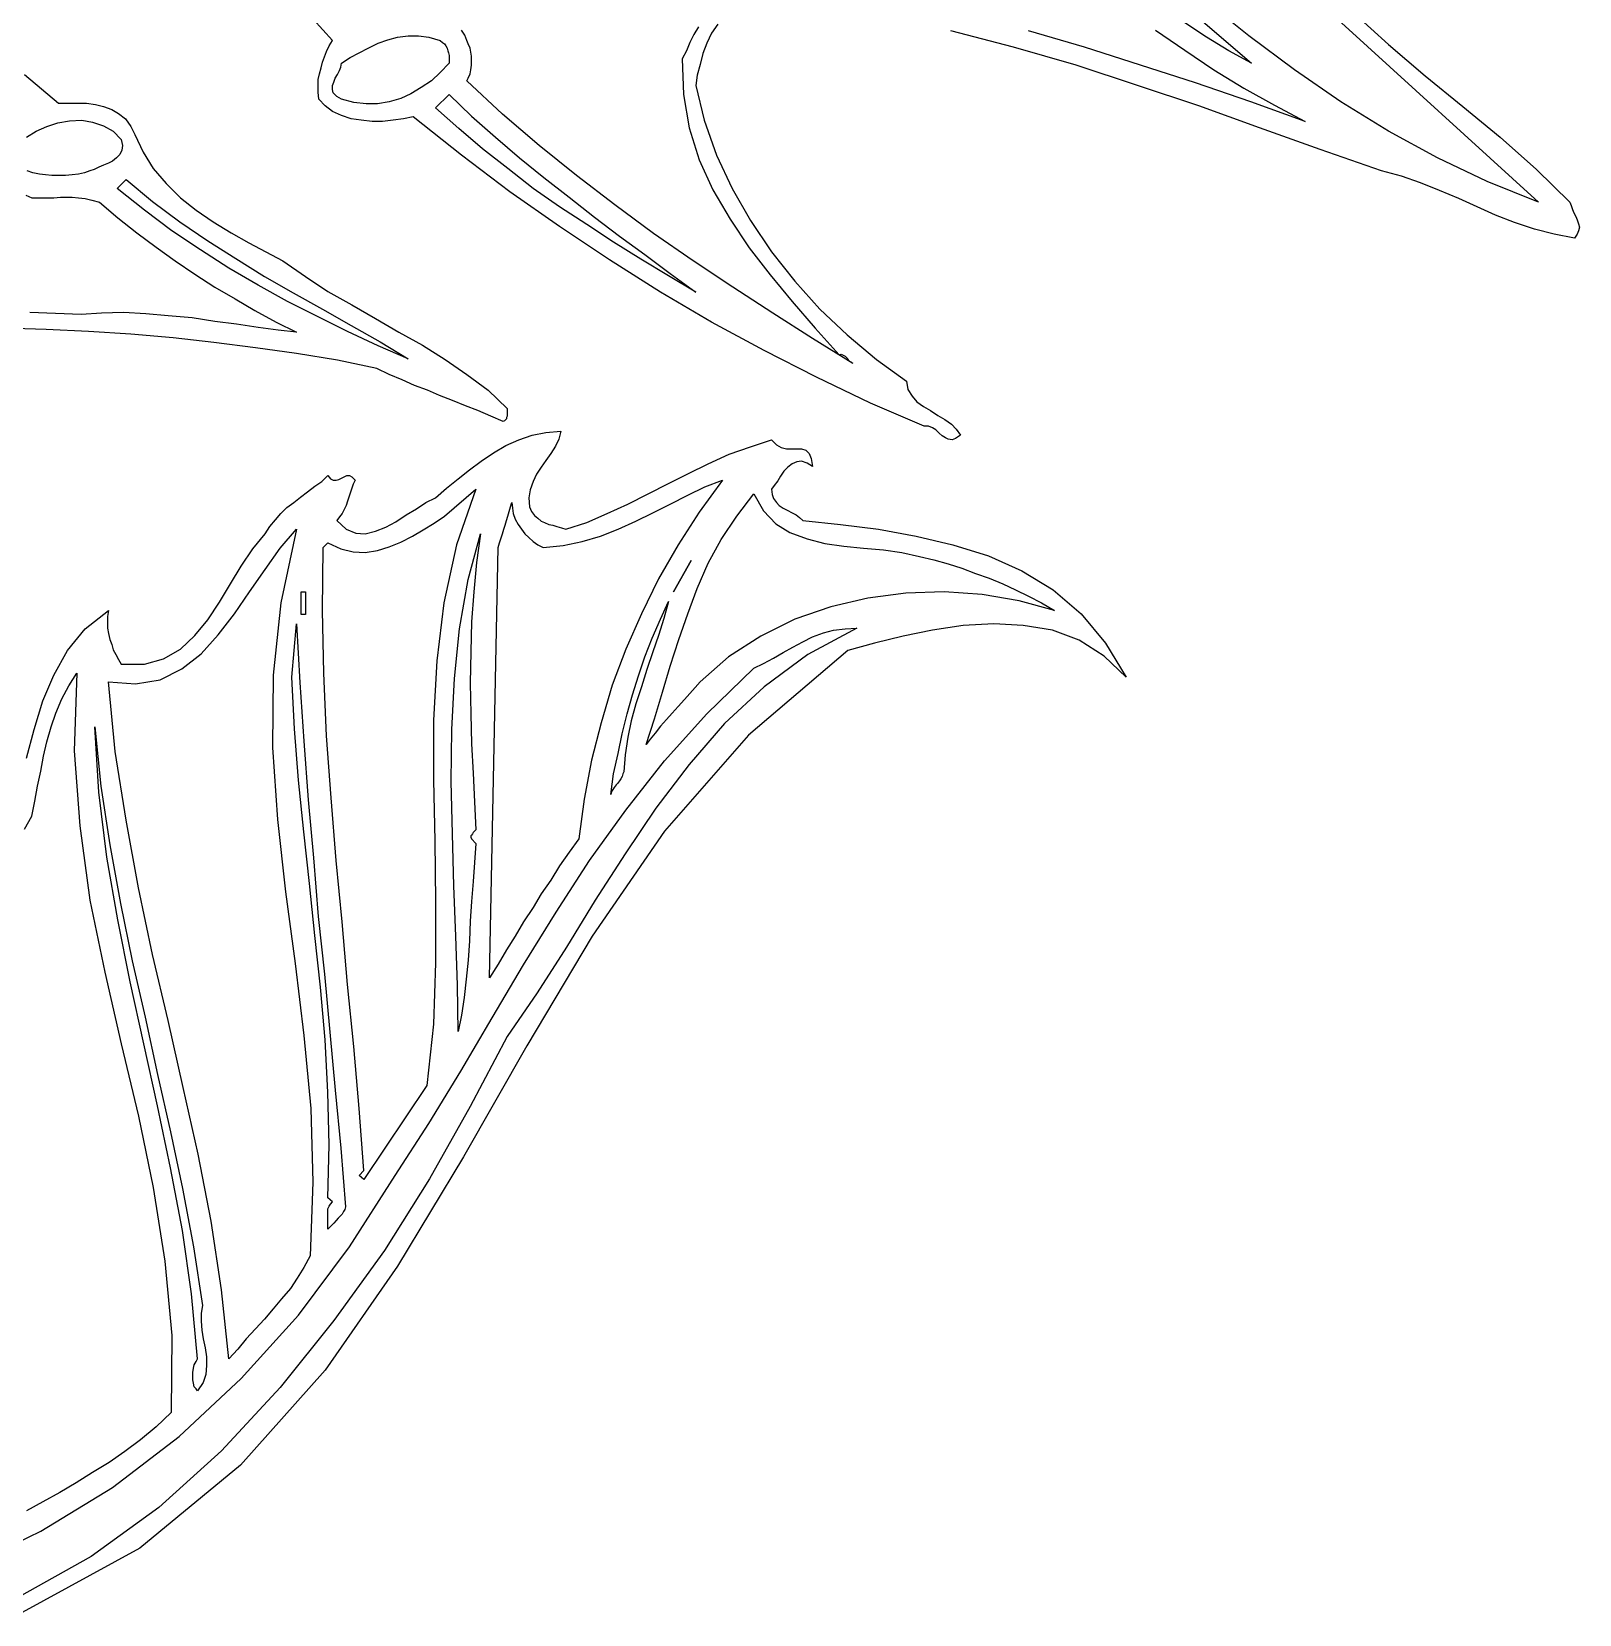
# Model space of a CAD drawing. Extents: x 0.03 to 7.29, y 0.02 to 7.12.
# Drawn here: x 3.901 to 6.171, y 0.125 to 2.447 of the extents above; entities that cross this region are included whole.
import ezdxf

# ---------------------------------------------------------------- set-up
doc = ezdxf.new("R2010")
doc.units = 0
doc.layers.add('1', color=7, linetype='Continuous')

msp = doc.modelspace()

# ---------------------------------------------------------------- linework, layer by layer
for points in [[(4.907, 2.458), (4.898, 2.445), (4.891, 2.43), (4.885, 2.415), (4.881, 2.399), (4.877, 2.383), (4.875, 2.368), (4.887, 2.317), (4.905, 2.266), (4.928, 2.217), (4.955, 2.17), (4.986, 2.124), (5.02, 2.081), (5.057, 2.04), (5.097, 2.002), (5.14, 1.966), (5.184, 1.934), (5.186, 1.922), (5.192, 1.912), (5.199, 1.904), (5.209, 1.897), (5.219, 1.891), (5.23, 1.884), (5.24, 1.878), (5.25, 1.871), (5.257, 1.864), (5.263, 1.855), (5.256, 1.85), (5.251, 1.848), (5.245, 1.849), (5.241, 1.851), (5.236, 1.854), (5.232, 1.858), (5.227, 1.863), (5.222, 1.866), (5.216, 1.868), (5.21, 1.868), (5.131, 1.902), (5.052, 1.94), (4.975, 1.979), (4.898, 2.021), (4.823, 2.065), (4.748, 2.112), (4.675, 2.161), (4.602, 2.212), (4.531, 2.266), (4.46, 2.322), (4.446, 2.319), (4.431, 2.317), (4.415, 2.315), (4.4, 2.315), (4.384, 2.317), (4.369, 2.319), (4.355, 2.324), (4.342, 2.33), (4.331, 2.338), (4.322, 2.348), (4.321, 2.358), (4.321, 2.367), (4.321, 2.377), (4.323, 2.385), (4.325, 2.394), (4.327, 2.402), (4.33, 2.41), (4.333, 2.418), (4.337, 2.426), (4.342, 2.434), (4.285, 2.497)], [(5.839, 2.475), (5.891, 2.428), (5.945, 2.382), (6, 2.337), (6.055, 2.292), (6.108, 2.245), (6.157, 2.197), (6.159, 2.192), (6.161, 2.186), (6.163, 2.181), (6.166, 2.176), (6.168, 2.171), (6.17, 2.165), (6.171, 2.16), (6.17, 2.155), (6.168, 2.15), (6.164, 2.144), (6.134, 2.15), (6.105, 2.157), (6.076, 2.167), (6.048, 2.178), (6.021, 2.19), (5.994, 2.202), (5.966, 2.214), (5.938, 2.225), (5.91, 2.235), (5.881, 2.243), (5.791, 2.274), (5.702, 2.306), (5.613, 2.338), (5.523, 2.368), (5.433, 2.398), (5.341, 2.424), (5.249, 2.448)], [(3.89, 2.384), (3.94, 2.342), (3.954, 2.342), (3.967, 2.342), (3.981, 2.342), (3.994, 2.34), (4.006, 2.337), (4.018, 2.333), (4.028, 2.327), (4.038, 2.319), (4.046, 2.308), (4.052, 2.296), (4.064, 2.27), (4.079, 2.246), (4.098, 2.224), (4.119, 2.203), (4.142, 2.185), (4.167, 2.168), (4.193, 2.152), (4.219, 2.137), (4.244, 2.124), (4.269, 2.111), (4.302, 2.088), (4.335, 2.066), (4.37, 2.046), (4.405, 2.026), (4.439, 2.006), (4.474, 1.987), (4.507, 1.966), (4.539, 1.944), (4.57, 1.921), (4.598, 1.894), (4.598, 1.891), (4.598, 1.888), (4.598, 1.886), (4.598, 1.883), (4.597, 1.881), (4.597, 1.879), (4.595, 1.877), (4.594, 1.876), (4.592, 1.875), (4.574, 1.883), (4.555, 1.891), (4.537, 1.898), (4.518, 1.906), (4.499, 1.913), (4.481, 1.921), (4.462, 1.928), (4.444, 1.936), (4.425, 1.944), (4.407, 1.953), (4.349, 1.965), (4.289, 1.975), (4.229, 1.983), (4.168, 1.991), (4.108, 1.998), (4.046, 2.003), (3.984, 2.007), (3.922, 2.01), (3.859, 2.012)], [(3.893, 1.381), (3.904, 1.423), (3.917, 1.465), (3.933, 1.503), (3.953, 1.539), (3.979, 1.571), (4.013, 1.598), (4.012, 1.589), (4.012, 1.581), (4.012, 1.572), (4.013, 1.564), (4.015, 1.555), (4.018, 1.548), (4.02, 1.54), (4.024, 1.533), (4.028, 1.526), (4.032, 1.519), (4.066, 1.519), (4.094, 1.527), (4.119, 1.541), (4.14, 1.561), (4.159, 1.584), (4.176, 1.61), (4.192, 1.637), (4.208, 1.663), (4.225, 1.688), (4.243, 1.71), (4.25, 1.721), (4.258, 1.731), (4.266, 1.74), (4.275, 1.749), (4.285, 1.756), (4.295, 1.764), (4.305, 1.772), (4.316, 1.78), (4.326, 1.787), (4.335, 1.796), (4.339, 1.791), (4.343, 1.789), (4.347, 1.789), (4.351, 1.79), (4.355, 1.792), (4.359, 1.794), (4.363, 1.796), (4.367, 1.796), (4.37, 1.794), (4.375, 1.789), (4.372, 1.783), (4.37, 1.777), (4.368, 1.77), (4.366, 1.764), (4.364, 1.758), (4.362, 1.752), (4.359, 1.746), (4.356, 1.74), (4.352, 1.735), (4.348, 1.73), (4.362, 1.717), (4.376, 1.711), (4.39, 1.71), (4.405, 1.714), (4.42, 1.72), (4.435, 1.728), (4.45, 1.738), (4.465, 1.747), (4.479, 1.756), (4.493, 1.763), (4.509, 1.777), (4.526, 1.791), (4.543, 1.804), (4.56, 1.817), (4.578, 1.829), (4.596, 1.84), (4.615, 1.848), (4.635, 1.855), (4.655, 1.859), (4.677, 1.861), (4.674, 1.849), (4.669, 1.839), (4.662, 1.828), (4.655, 1.818), (4.648, 1.808), (4.641, 1.798), (4.636, 1.787), (4.632, 1.775), (4.63, 1.763), (4.631, 1.75), (4.634, 1.743), (4.638, 1.737), (4.643, 1.733), (4.648, 1.729), (4.653, 1.727), (4.659, 1.724), (4.665, 1.723), (4.671, 1.721), (4.678, 1.719), (4.684, 1.717), (4.715, 1.727), (4.745, 1.74), (4.775, 1.754), (4.805, 1.769), (4.835, 1.784), (4.864, 1.799), (4.893, 1.813), (4.924, 1.827), (4.955, 1.838), (4.986, 1.848), (4.993, 1.841), (5, 1.837), (5.008, 1.835), (5.016, 1.835), (5.023, 1.835), (5.03, 1.835), (5.036, 1.833), (5.041, 1.828), (5.044, 1.821), (5.046, 1.809), (5.038, 1.814), (5.03, 1.817), (5.023, 1.816), (5.016, 1.813), (5.01, 1.808), (5.004, 1.802), (4.999, 1.795), (4.995, 1.788), (4.99, 1.781), (4.986, 1.776), (4.987, 1.768), (4.989, 1.762), (4.993, 1.756), (4.997, 1.752), (5.003, 1.748), (5.009, 1.745), (5.016, 1.741), (5.022, 1.738), (5.027, 1.734), (5.032, 1.73), (5.087, 1.724), (5.143, 1.717), (5.198, 1.707), (5.252, 1.694), (5.304, 1.678), (5.353, 1.656), (5.399, 1.628), (5.44, 1.593), (5.476, 1.55), (5.506, 1.5), (5.474, 1.531), (5.437, 1.554), (5.398, 1.569), (5.355, 1.576), (5.312, 1.578), (5.267, 1.576), (5.222, 1.569), (5.179, 1.56), (5.137, 1.55), (5.098, 1.539), (4.952, 1.415), (4.829, 1.274), (4.723, 1.12), (4.627, 0.959), (4.534, 0.796), (4.437, 0.636), (4.331, 0.483), (4.207, 0.344), (4.059, 0.222), (3.881, 0.125)]]:
    msp.add_lwpolyline(points)
at = {"layer": '1'}
for points in [[(5.69, 2.401), (5.657, 2.419), (5.624, 2.439), (5.592, 2.46), (5.56, 2.481), (5.527, 2.502), (5.496, 2.524), (5.464, 2.546), (5.432, 2.568), (5.4, 2.59), (5.368, 2.611), (5.407, 2.644), (5.69, 2.401)], [(5.822, 2.46), (6.111, 2.197), (6.036, 2.227), (5.963, 2.262), (5.891, 2.301), (5.821, 2.344), (5.753, 2.391), (5.686, 2.441), (5.62, 2.494)], [(4.513, 2.401), (4.5, 2.387), (4.487, 2.375), (4.472, 2.365), (4.457, 2.356), (4.442, 2.349), (4.425, 2.344), (4.408, 2.341), (4.391, 2.341), (4.373, 2.343), (4.355, 2.348), (4.348, 2.352), (4.343, 2.357), (4.342, 2.362), (4.342, 2.368), (4.344, 2.373), (4.346, 2.379), (4.349, 2.384), (4.352, 2.39), (4.354, 2.395), (4.355, 2.401), (4.368, 2.409), (4.381, 2.416), (4.394, 2.423), (4.409, 2.43), (4.423, 2.435), (4.437, 2.439), (4.453, 2.441), (4.468, 2.441), (4.483, 2.439), (4.5, 2.434), (4.503, 2.431), (4.506, 2.429), (4.508, 2.426), (4.51, 2.423), (4.511, 2.419), (4.512, 2.416), (4.513, 2.412), (4.513, 2.409), (4.513, 2.405), (4.513, 2.401)], [(4.879, 2.454), (4.872, 2.443), (4.866, 2.431), (4.861, 2.419), (4.855, 2.407), (4.857, 2.355), (4.865, 2.306), (4.88, 2.259), (4.9, 2.215), (4.925, 2.172), (4.953, 2.13), (4.984, 2.09), (5.016, 2.051), (5.05, 2.012), (5.085, 1.973), (5.088, 1.974), (5.09, 1.973), (5.092, 1.972), (5.094, 1.971), (5.096, 1.969), (5.098, 1.967), (5.099, 1.965), (5.101, 1.963), (5.103, 1.962), (5.105, 1.96), (5.046, 1.997), (4.988, 2.034), (4.929, 2.072), (4.871, 2.111), (4.813, 2.151), (4.756, 2.193), (4.7, 2.236), (4.645, 2.28), (4.591, 2.326), (4.539, 2.375), (4.541, 2.379), (4.544, 2.385), (4.545, 2.391), (4.546, 2.398), (4.546, 2.404), (4.546, 2.411), (4.545, 2.417), (4.544, 2.423), (4.541, 2.429), (4.539, 2.434), (4.536, 2.442), (4.531, 2.449)], [(5.549, 2.449), (5.592, 2.42), (5.635, 2.391), (5.679, 2.364), (5.724, 2.339), (5.769, 2.315), (5.689, 2.344), (5.608, 2.372), (5.527, 2.398), (5.445, 2.424), (5.363, 2.448)], [(4.875, 2.065), (4.835, 2.089), (4.794, 2.113), (4.754, 2.138), (4.715, 2.164), (4.675, 2.19), (4.636, 2.217), (4.599, 2.246), (4.562, 2.275), (4.527, 2.305), (4.493, 2.335), (4.513, 2.355), (4.546, 2.323), (4.581, 2.292), (4.616, 2.262), (4.652, 2.233), (4.689, 2.204), (4.726, 2.175), (4.763, 2.147), (4.8, 2.12), (4.837, 2.092), (4.875, 2.065)], [(3.893, 2.292), (3.907, 2.301), (3.923, 2.308), (3.939, 2.313), (3.956, 2.316), (3.974, 2.317), (3.99, 2.314), (4.006, 2.309), (4.02, 2.301), (4.032, 2.289)], [(4.032, 2.289), (4.034, 2.28), (4.033, 2.273), (4.03, 2.267), (4.025, 2.262), (4.019, 2.257), (4.013, 2.254), (4.006, 2.251), (3.999, 2.248), (3.992, 2.245), (3.986, 2.243), (3.978, 2.24), (3.969, 2.238), (3.96, 2.237), (3.95, 2.236), (3.94, 2.236), (3.93, 2.236), (3.921, 2.237), (3.912, 2.238), (3.902, 2.24), (3.894, 2.243)], [(4.453, 1.967), (4.409, 1.986), (4.364, 2.007), (4.32, 2.029), (4.276, 2.051), (4.233, 2.075), (4.19, 2.1), (4.148, 2.127), (4.106, 2.155), (4.066, 2.185), (4.026, 2.217), (4.039, 2.23), (4.078, 2.198), (4.118, 2.168), (4.159, 2.14), (4.2, 2.114), (4.242, 2.088), (4.284, 2.064), (4.327, 2.04), (4.369, 2.016), (4.412, 1.992), (4.453, 1.967)], [(3.892, 2.207), (3.901, 2.203), (3.913, 2.203), (3.923, 2.203), (3.933, 2.203), (3.943, 2.204), (3.952, 2.204), (3.96, 2.204), (3.969, 2.203), (3.979, 2.202), (3.989, 2.2), (4, 2.197), (4.027, 2.174), (4.055, 2.152), (4.083, 2.131), (4.111, 2.111), (4.14, 2.091), (4.169, 2.072), (4.199, 2.055), (4.228, 2.038), (4.259, 2.021), (4.289, 2.006), (4.262, 2.009), (4.233, 2.013), (4.201, 2.018), (4.169, 2.022), (4.136, 2.027), (4.101, 2.03), (4.068, 2.033), (4.035, 2.035), (4.003, 2.034), (3.973, 2.032), (3.898, 2.035)], [(4.914, 1.789), (4.88, 1.742), (4.849, 1.694), (4.82, 1.644), (4.795, 1.593), (4.772, 1.541), (4.752, 1.488), (4.736, 1.433), (4.722, 1.378), (4.711, 1.321), (4.703, 1.263), (4.689, 1.243), (4.675, 1.223), (4.662, 1.202), (4.648, 1.182), (4.636, 1.162), (4.622, 1.141), (4.61, 1.12), (4.597, 1.1), (4.585, 1.079), (4.572, 1.059), (4.585, 1.69), (4.587, 1.697), (4.589, 1.703), (4.591, 1.71), (4.593, 1.717), (4.595, 1.723), (4.597, 1.73), (4.599, 1.736), (4.601, 1.743), (4.603, 1.75), (4.605, 1.756), (4.606, 1.748), (4.607, 1.74), (4.61, 1.732), (4.614, 1.724), (4.619, 1.717), (4.624, 1.71), (4.63, 1.705), (4.636, 1.699), (4.643, 1.694), (4.651, 1.69), (4.68, 1.693), (4.708, 1.699), (4.735, 1.707), (4.761, 1.717), (4.787, 1.729), (4.812, 1.741), (4.837, 1.754), (4.863, 1.767), (4.888, 1.779), (4.914, 1.789)], [(4.48, 0.901), (4.388, 0.763), (4.381, 0.769), (4.388, 0.776), (4.381, 0.867), (4.373, 0.958), (4.364, 1.049), (4.356, 1.141), (4.347, 1.231), (4.34, 1.323), (4.333, 1.414), (4.329, 1.506), (4.327, 1.598), (4.328, 1.69), (4.335, 1.697), (4.354, 1.688), (4.372, 1.684), (4.39, 1.683), (4.408, 1.686), (4.425, 1.691), (4.442, 1.698), (4.459, 1.707), (4.475, 1.716), (4.491, 1.726), (4.506, 1.736), (4.552, 1.776), (4.524, 1.694), (4.505, 1.609), (4.495, 1.524), (4.49, 1.437), (4.49, 1.349), (4.492, 1.26), (4.493, 1.171), (4.493, 1.081), (4.49, 0.991), (4.48, 0.901)], [(5.203, 1.677), (5.224, 1.672), (5.245, 1.666), (5.265, 1.66), (5.285, 1.652), (5.305, 1.645), (5.325, 1.637), (5.344, 1.628), (5.363, 1.619), (5.382, 1.609), (5.401, 1.598), (5.349, 1.612), (5.295, 1.621), (5.239, 1.625), (5.183, 1.623), (5.127, 1.616), (5.073, 1.603), (5.02, 1.585), (4.97, 1.56), (4.923, 1.53), (4.881, 1.493), (4.874, 1.485), (4.866, 1.476), (4.858, 1.467), (4.849, 1.457), (4.84, 1.447), (4.832, 1.438), (4.823, 1.428), (4.815, 1.418), (4.808, 1.409), (4.802, 1.401), (4.814, 1.439), (4.826, 1.478), (4.837, 1.516), (4.85, 1.555), (4.863, 1.593), (4.877, 1.63), (4.893, 1.667), (4.912, 1.702), (4.935, 1.736), (4.96, 1.769), (4.974, 1.744), (4.992, 1.725), (5.013, 1.712), (5.038, 1.703), (5.064, 1.696), (5.092, 1.692), (5.121, 1.689), (5.15, 1.687), (5.177, 1.683), (5.203, 1.677)], [(4.309, 0.651), (4.3, 0.634), (4.29, 0.618), (4.28, 0.603), (4.267, 0.588), (4.255, 0.573), (4.242, 0.558), (4.229, 0.544), (4.215, 0.529), (4.203, 0.514), (4.19, 0.5), (4.179, 0.601), (4.164, 0.702), (4.145, 0.8), (4.123, 0.898), (4.101, 0.996), (4.078, 1.093), (4.057, 1.191), (4.039, 1.29), (4.023, 1.391), (4.013, 1.493), (4.053, 1.49), (4.089, 1.496), (4.121, 1.512), (4.149, 1.534), (4.174, 1.562), (4.198, 1.593), (4.22, 1.625), (4.243, 1.658), (4.265, 1.689), (4.289, 1.717), (4.266, 1.609), (4.255, 1.503), (4.254, 1.397), (4.261, 1.291), (4.273, 1.185), (4.287, 1.08), (4.3, 0.974), (4.31, 0.867), (4.313, 0.759), (4.309, 0.651)], [(4.552, 1.276), (4.551, 1.275), (4.549, 1.273), (4.548, 1.272), (4.547, 1.27), (4.546, 1.268), (4.545, 1.267), (4.545, 1.265), (4.546, 1.263), (4.552, 1.256), (4.55, 1.228), (4.548, 1.2), (4.546, 1.171), (4.544, 1.142), (4.543, 1.113), (4.541, 1.085), (4.538, 1.057), (4.535, 1.03), (4.531, 1.004), (4.526, 0.98), (4.525, 1.048), (4.523, 1.12), (4.52, 1.194), (4.518, 1.27), (4.516, 1.347), (4.517, 1.423), (4.521, 1.498), (4.528, 1.571), (4.541, 1.643), (4.559, 1.71), (4.553, 1.668), (4.549, 1.625), (4.546, 1.581), (4.545, 1.537), (4.544, 1.491), (4.545, 1.446), (4.546, 1.402), (4.548, 1.359), (4.55, 1.317), (4.552, 1.276)], [(4.868, 1.671), (4.842, 1.625), (4.868, 1.671)], [(4.296, 1.625), (4.302, 1.625), (4.302, 1.592), (4.296, 1.592), (4.296, 1.625)], [(4.769, 1.361), (4.768, 1.358), (4.767, 1.354), (4.765, 1.351), (4.763, 1.348), (4.76, 1.344), (4.758, 1.342), (4.755, 1.338), (4.753, 1.335), (4.751, 1.332), (4.75, 1.328), (4.754, 1.358), (4.761, 1.388), (4.767, 1.417), (4.774, 1.446), (4.782, 1.474), (4.791, 1.502), (4.8, 1.53), (4.811, 1.557), (4.823, 1.585), (4.835, 1.611), (4.828, 1.586), (4.82, 1.561), (4.812, 1.537), (4.803, 1.511), (4.795, 1.486), (4.787, 1.461), (4.78, 1.436), (4.775, 1.412), (4.771, 1.386), (4.769, 1.361)], [(3.805, 0.194), (3.914, 0.247), (4.019, 0.311), (4.117, 0.386), (4.208, 0.471), (4.292, 0.564), (4.367, 0.664), (4.434, 0.769), (4.483, 0.845), (4.53, 0.922), (4.576, 1), (4.622, 1.078), (4.67, 1.155), (4.719, 1.231), (4.772, 1.305), (4.829, 1.377), (4.891, 1.446), (4.96, 1.513), (4.974, 1.52), (4.989, 1.528), (5.003, 1.536), (5.017, 1.544), (5.032, 1.552), (5.046, 1.559), (5.062, 1.565), (5.077, 1.569), (5.094, 1.571), (5.111, 1.572), (5.039, 1.533), (4.975, 1.486), (4.917, 1.432), (4.865, 1.372), (4.816, 1.308), (4.771, 1.241), (4.727, 1.173), (4.685, 1.104), (4.642, 1.037), (4.598, 0.973), (4.544, 0.87), (4.484, 0.764), (4.418, 0.659), (4.344, 0.556), (4.265, 0.458), (4.179, 0.365), (4.087, 0.282), (3.988, 0.21), (3.881, 0.15)], [(4.361, 0.723), (4.36, 0.719), (4.358, 0.716), (4.356, 0.712), (4.353, 0.709), (4.35, 0.706), (4.347, 0.703), (4.344, 0.699), (4.341, 0.696), (4.338, 0.693), (4.335, 0.69), (4.335, 0.694), (4.335, 0.699), (4.335, 0.703), (4.335, 0.707), (4.335, 0.712), (4.335, 0.716), (4.335, 0.72), (4.337, 0.724), (4.339, 0.727), (4.342, 0.73), (4.335, 0.736), (4.337, 0.814), (4.335, 0.891), (4.331, 0.968), (4.324, 1.045), (4.316, 1.121), (4.308, 1.197), (4.3, 1.273), (4.292, 1.349), (4.286, 1.424), (4.282, 1.5), (4.289, 1.578), (4.294, 1.492), (4.3, 1.406), (4.306, 1.32), (4.314, 1.235), (4.321, 1.149), (4.33, 1.064), (4.338, 0.979), (4.346, 0.894), (4.354, 0.809), (4.361, 0.723)], [(3.89, 1.277), (3.901, 1.296), (3.905, 1.318), (3.909, 1.34), (3.914, 1.362), (3.918, 1.384), (3.923, 1.405), (3.929, 1.427), (3.936, 1.447), (3.945, 1.468), (3.955, 1.487), (3.967, 1.506), (3.963, 1.392), (3.971, 1.282), (3.986, 1.173), (4.008, 1.067), (4.032, 0.962), (4.057, 0.856), (4.079, 0.751), (4.096, 0.643), (4.106, 0.534), (4.105, 0.421)], [(4.151, 0.578), (4.149, 0.567), (4.149, 0.555), (4.15, 0.542), (4.152, 0.529), (4.155, 0.516), (4.157, 0.503), (4.157, 0.49), (4.156, 0.477), (4.152, 0.465), (4.144, 0.453), (4.142, 0.456), (4.139, 0.459), (4.138, 0.464), (4.137, 0.469), (4.137, 0.474), (4.137, 0.48), (4.138, 0.486), (4.139, 0.491), (4.142, 0.496), (4.144, 0.5), (4.135, 0.595), (4.122, 0.688), (4.104, 0.78), (4.085, 0.871), (4.065, 0.962), (4.045, 1.053), (4.027, 1.144), (4.011, 1.236), (3.999, 1.331), (3.993, 1.427), (4.002, 1.34), (4.015, 1.254), (4.031, 1.168), (4.048, 1.084), (4.067, 1.001), (4.085, 0.917), (4.104, 0.833), (4.122, 0.75), (4.138, 0.664), (4.151, 0.578)], [(4.105, 0.421), (4.083, 0.4), (4.06, 0.381), (4.037, 0.364), (4.014, 0.348), (3.99, 0.333), (3.966, 0.318), (3.942, 0.304), (3.917, 0.29), (3.893, 0.277)]]:
    msp.add_lwpolyline(points, dxfattribs=at)

doc.saveas('drawing.dxf')
